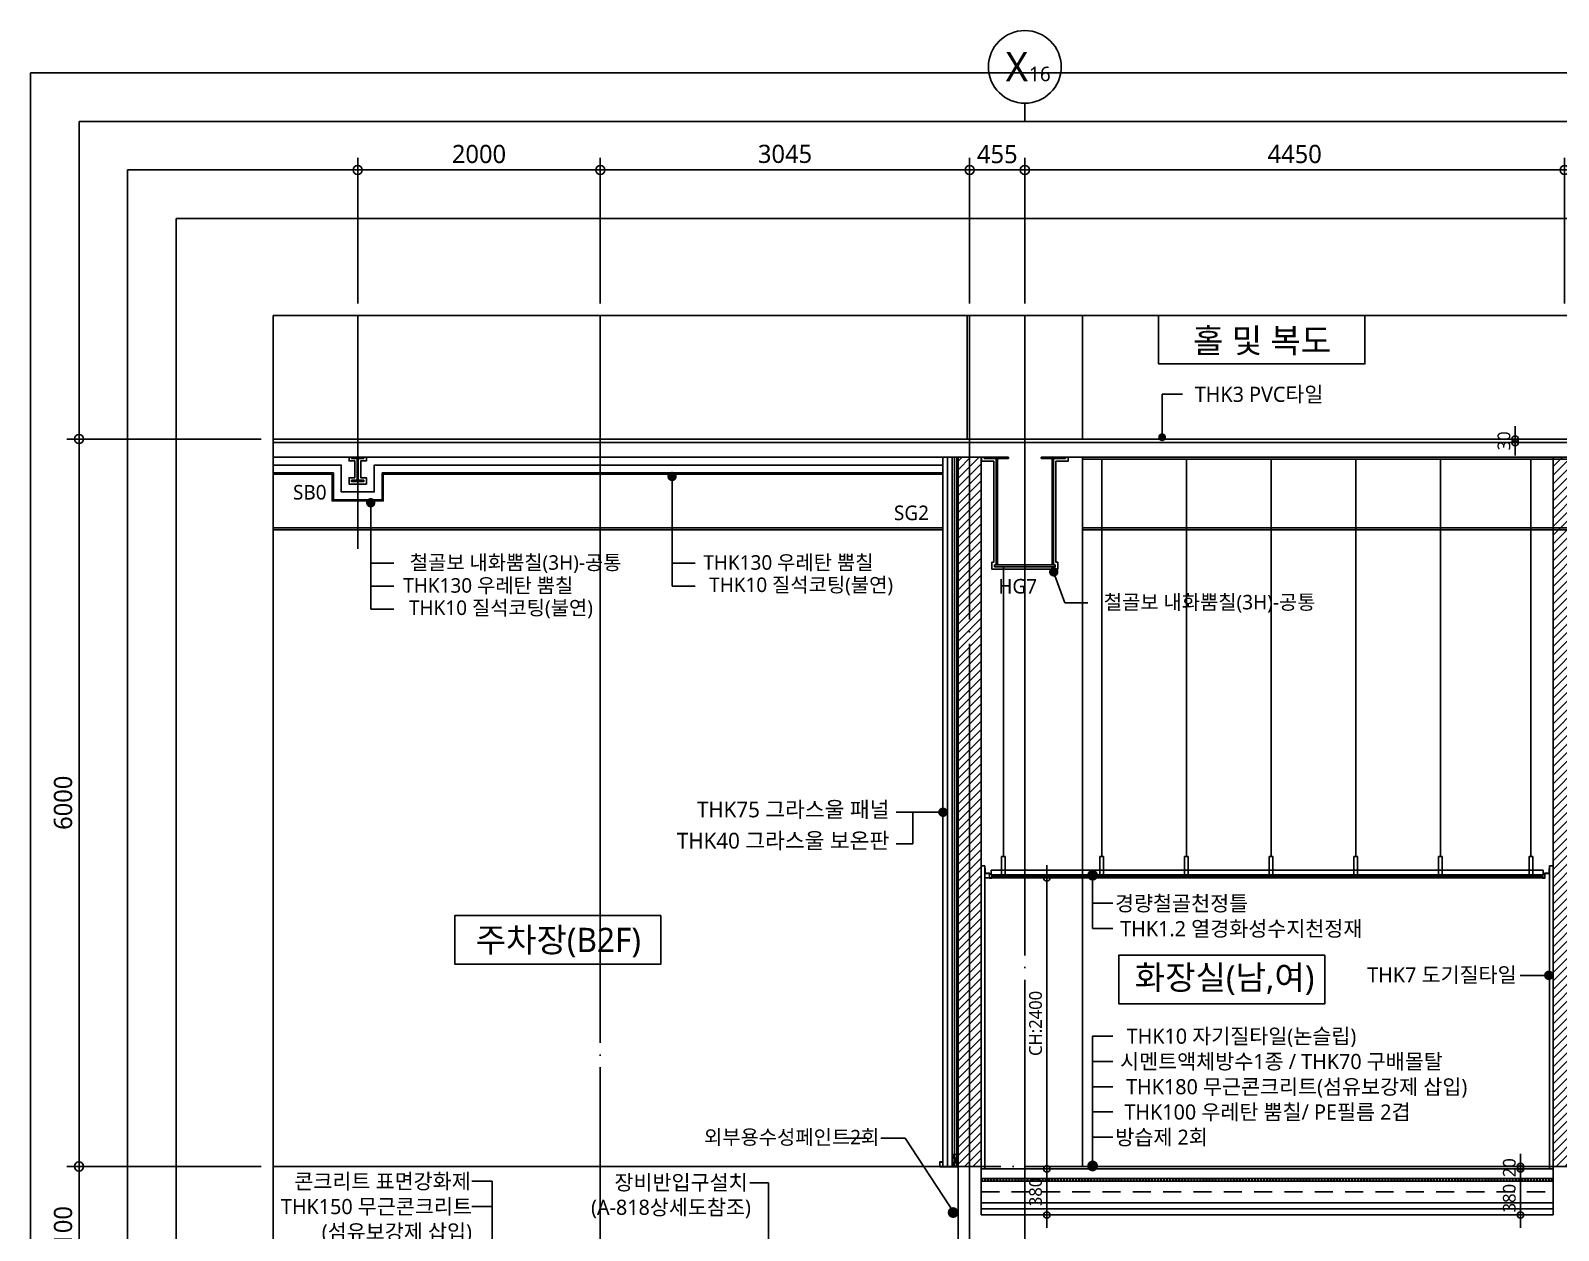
# Model space of a CAD drawing. Header units: millimetres. Extents: x 81033 to 452328, y -17390 to 42241.
# Drawn here: x 413729 to 426326, y 32303 to 42200 of the extents above; entities that cross this region are included whole.
import ezdxf
from ezdxf.enums import TextEntityAlignment as Align

# ---------------------------------------------------------------- set-up
doc = ezdxf.new("R2010")
doc.units = ezdxf.units.MM
doc.header["$LTSCALE"] = 100
doc.header["$MEASUREMENT"] = 0
doc.header["$PDSIZE"] = -10
doc.linetypes.add('CEN', pattern=[62, 60, -1, 0, -1])
doc.linetypes.add('HID', pattern=[2.5, 1.5, -1])
doc.layers.get('0').update_dxf_attribs({"linetype": 'CONTINUOUS'})
doc.layers.get('Defpoints').update_dxf_attribs({"color": 171, "linetype": 'CONTINUOUS'})
for name, color, linetype in [('CEN', 1, 'CEN'), ('CON', 2, 'CONTINUOUS'), ('ELE6', 8, 'CONTINUOUS'), ('ELE9', 9, 'CONTINUOUS'), ('FIN', 8, 'CONTINUOUS'), ('FIN(아스콘)', 3, 'CONTINUOUS'), ('FIN(패널-T75 글라스울)', 6, 'CONTINUOUS'), ('FIN-2', 9, 'CONTINUOUS'), ('FIN-5', 6, 'CONTINUOUS'), ('HAT-252', 252, 'CONTINUOUS'), ('HF', 3, 'CONTINUOUS'), ('INS', 251, 'BATTING'), ('LED', 7, 'CONTINUOUS'), ('NDIM', 7, 'CONTINUOUS'), ('STEEL', 5, 'CONTINUOUS'), ('SYM(AXIS)', 7, 'CONTINUOUS'), ('TEXT(AXIS)', 2, 'CONTINUOUS'), ('TEXT(MIN)', 7, 'CONTINUOUS'), ('TEXT(노트)', 7, 'CONTINUOUS'), ('TEXT(실명)', 3, 'CONTINUOUS'), ('W', 7, 'CONTINUOUS'), ('wire-meshes', 1, 'CONTINUOUS'), ('스틸', 8, 'CONTINUOUS')]:
    doc.layers.add(name, color=color, linetype=linetype)
doc.styles.add('CGS', font='cgse', dxfattribs={"bigfont": 'cgs'})
doc.styles.add('나눔바른고딕', font='NanumBarunGothic.ttf')
doc.linetypes.add('BATTING', pattern='A,0.0001,-0.1,[134,ltypeshp.shx,S=0.1,R=0,X=-0.1,Y=0],-0.2,[134,ltypeshp.shx,S=0.1,R=180,X=0.1,Y=0],-0.1', length=0.4001)
doc.dimstyles.new('NDIM 1200', dxfattribs={"dimscale": 75, "dimtxt": 3, "dimasz": 1, "dimexe": 2, "dimexo": 2, "dimgap": 1, "dimtad": 1, "dimdec": 0, "dimdsep": 46, "dimtxsty": 'CGS', "dimblk": 'DOT0', "dimcen": 1, "dimdle": 8, "dimclrd": 256, "dimclre": 256, "dimclrt": 256, "dimadec": 0, "dimazin": 0, "dimtfac": 1, "dimtdec": 0, "dimtix": 1, "dimtmove": 2, "dimatfit": 3, "dimldrblk": 'DOT0', "dimfxl": 1, "dimtolj": 1, "dimtzin": 0, "dimlwd": -1, "dimlwe": -1, "dimarcsym": 0})
pattern_1 = [(45, (346134.83, 105.96), (-35.35534, 35.35534), [])]

# ---------------------------------------------------------------- blocks, each defined once
blk = doc.blocks.new('*U1239')
at = {"layer": 'W'}
h = blk.add_hatch(color=256, dxfattribs=at)
h.dxf.hatch_style = 1
edge = h.paths.add_edge_path()
edge.add_line((-235, -12), (-235, -18))
edge.add_arc((-235, -12), 6.05, 180, 270, ccw=False)
edge.add_line((-241, -12), (-235, -12))
h = blk.add_hatch(color=256, dxfattribs=at)
h.dxf.hatch_style = 1
edge = h.paths.add_edge_path()
edge.add_line((-225, -12), (-225, -18))
edge.add_arc((-225, -12), 6.05, 270, 360)
edge.add_line((-219, -12), (-225, -12))
h = blk.add_hatch(color=256, dxfattribs=at)
h.dxf.hatch_style = 1
edge = h.paths.add_edge_path()
edge.add_line((225, -12), (225, -18))
edge.add_arc((225, -12), 6.05, 180, 270, ccw=False)
edge.add_line((219, -12), (225, -12))
h = blk.add_hatch(color=256, dxfattribs=at)
h.dxf.hatch_style = 1
edge = h.paths.add_edge_path()
edge.add_line((235, -12), (235, -18))
edge.add_arc((235, -12), 6.05, 270, 360)
edge.add_line((241, -12), (235, -12))
h = blk.add_hatch(color=256, dxfattribs=at)
h.dxf.hatch_style = 1
edge = h.paths.add_edge_path()
edge.add_line((-235, -888), (-235, -882))
edge.add_arc((-235, -888), 6.05, 90, 180)
edge.add_line((-241, -888), (-235, -888))
h = blk.add_hatch(color=256, dxfattribs=at)
h.dxf.hatch_style = 1
edge = h.paths.add_edge_path()
edge.add_line((-225, -888), (-225, -882))
edge.add_arc((-225, -888), 6.05, 0, 90, ccw=False)
edge.add_line((-219, -888), (-225, -888))
h = blk.add_hatch(color=256, dxfattribs=at)
h.dxf.hatch_style = 1
edge = h.paths.add_edge_path()
edge.add_line((225, -888), (225, -882))
edge.add_arc((225, -888), 6.05, 90, 180)
edge.add_line((219, -888), (225, -888))
h = blk.add_hatch(color=256, dxfattribs=at)
h.dxf.hatch_style = 1
edge = h.paths.add_edge_path()
edge.add_line((235, -888), (235, -882))
edge.add_arc((235, -888), 6.05, 0, 90, ccw=False)
edge.add_line((241, -888), (235, -888))
at = {"layer": 'Defpoints'}
blk.add_point((0, 0), dxfattribs=at)
at = {"layer": 'HF', "color": 0, "linetype": 'ByBlock'}
for p, q in [((-135, 0), (-335, 0)), ((-335, 0), (-335, -12)), ((-135, -12), (-135, 0)), ((335, 0), (135, 0)), ((135, 0), (135, -12)), ((335, -12), (335, 0)), ((-335, -12), (-135, -12)), ((135, -12), (335, -12))]:
    blk.add_line(p, q, dxfattribs=at)
for points in [[(-235, -888), (-225, -888), (-225, -12), (-235, -12)], [(225, -888), (235, -888), (235, -12), (225, -12)], [(-250, -903), (250, -903), (250, -888), (-250, -888)]]:
    blk.add_lwpolyline(points, close=True, dxfattribs=at)
at = {"layer": 'W'}
for points in [[(-235, -12), (-235, -18, -0.414214), (-241, -12)], [(-225, -12), (-225, -18, 0.414214), (-219, -12)], [(225, -12), (225, -18, -0.414214), (219, -12)], [(235, -12), (235, -18, 0.414214), (241, -12)], [(-235, -888), (-235, -882, 0.414214), (-241, -888)], [(-225, -888), (-225, -882, -0.414214), (-219, -888)], [(225, -888), (225, -882, 0.414214), (219, -888)], [(235, -888), (235, -882, -0.414214), (241, -888)]]:
    blk.add_lwpolyline(points, format="xyb", close=True, dxfattribs=at)
blk = doc.blocks.new('H-200X100')
at = {"layer": 'STEEL', "color": 3, "linetype": 'ByBlock', "ltscale": 0.5}
for p, q in [((121528, -50736), (121574, -50736)), ((121574, -50736), (121574, -50916)), ((121582, -50916), (121582, -50736)), ((121582, -50736), (121628, -50736)), ((121574, -50916), (121528, -50916)), ((121628, -50916), (121582, -50916))]:
    blk.add_line(p, q, dxfattribs=at)
for points in [[(121628, -50736), (121628, -50726), (121528, -50726), (121528, -50736)], [(121528, -50916), (121528, -50926), (121628, -50926), (121628, -50916)]]:
    blk.add_lwpolyline(points, dxfattribs=at)
blk = doc.blocks.new('DOT0')
blk.add_line((-3, 0), (3, 0))
at = {"color": 6}
blk.add_circle((0, 0), 0.75, dxfattribs=at)
blk = doc.blocks.new('*D1241')
at = {"layer": 'Defpoints', "color": 0, "ltscale": 0.4, "transparency": 16777216}
for p in [(421682, 35211), (422107, 35211), (421682, 32811)]:
    blk.add_point(p, dxfattribs=at)
at = {"layer": 'NDIM', "ltscale": 0.4, "transparency": 16777216}
for p, q in [((421752, 35211), (422177, 35211)), ((422107, 32846), (422107, 35176)), ((421752, 32811), (422177, 32811))]:
    blk.add_line(p, q, dxfattribs=at)
at = {"layer": 'NDIM', "ltscale": 0.4, "transparency": 16777216, "xscale": 35, "yscale": 35, "zscale": 35}
for p, rotation in [((422107, 35211), 90), ((422107, 32811), 270)]:
    blk.add_blockref('DOT0', p, dxfattribs=dict(at, rotation=rotation))
at = {"layer": 'NDIM', "ltscale": 0.4, "transparency": 16777216, "insert": (422015, 34011), "char_height": 105, "attachment_point": 5, "rotation": 90, "style": '나눔바른고딕'}
blk.add_mtext('\\A1;CH:2400', dxfattribs=at)
blk = doc.blocks.new('*D1245')
at = {"layer": 'Defpoints', "color": 0, "ltscale": 0.4, "transparency": 16777216}
for p in [(415729, 38831), (414129, 32831), (415729, 32831)]:
    blk.add_point(p, dxfattribs=at)
at = {"layer": 'NDIM', "ltscale": 0.4, "transparency": 16777216}
for p, q in [((415629, 38831), (414029, 38831)), ((414129, 38781), (414129, 32881)), ((415629, 32831), (414029, 32831))]:
    blk.add_line(p, q, dxfattribs=at)
at = {"layer": 'NDIM', "ltscale": 0.4, "transparency": 16777216, "xscale": 50, "yscale": 50, "zscale": 50}
for p, rotation in [((414129, 38831), 90), ((414129, 32831), 270)]:
    blk.add_blockref('DOT0', p, dxfattribs=dict(at, rotation=rotation))
at = {"layer": 'NDIM', "ltscale": 0.4, "transparency": 16777216, "insert": (413997, 35831), "char_height": 150, "attachment_point": 5, "rotation": 90, "style": '나눔바른고딕'}
blk.add_mtext('\\A1;6000', dxfattribs=at)
blk = doc.blocks.new('*D1246')
at = {"layer": 'Defpoints', "color": 0, "ltscale": 0.4, "transparency": 16777216}
for p in [(414129, 32831), (415729, 32831), (415729, 31731)]:
    blk.add_point(p, dxfattribs=at)
at = {"layer": 'NDIM', "ltscale": 0.4, "transparency": 16777216}
for p, q in [((415629, 32831), (414029, 32831)), ((414129, 31781), (414129, 32781)), ((415629, 31731), (414029, 31731))]:
    blk.add_line(p, q, dxfattribs=at)
at = {"layer": 'NDIM', "ltscale": 0.4, "transparency": 16777216, "xscale": 50, "yscale": 50, "zscale": 50}
for p, rotation in [((414129, 32831), 90), ((414129, 31731), 270)]:
    blk.add_blockref('DOT0', p, dxfattribs=dict(at, rotation=rotation))
at = {"layer": 'NDIM', "ltscale": 0.4, "transparency": 16777216, "insert": (413997, 32281), "char_height": 150, "attachment_point": 5, "rotation": 90, "style": '나눔바른고딕'}
blk.add_mtext('\\A1;1100', dxfattribs=at)
blk = doc.blocks.new('*D1253')
at = {"layer": 'Defpoints', "color": 0, "ltscale": 0.4, "transparency": 16777216}
for p in [(421844, 32811), (422107, 32811), (421844, 32431)]:
    blk.add_point(p, dxfattribs=at)
at = {"layer": 'NDIM', "ltscale": 0.4, "transparency": 16777216}
for p, q in [((421914, 32811), (422177, 32811)), ((422107, 32466), (422107, 32776)), ((421914, 32431), (422177, 32431))]:
    blk.add_line(p, q, dxfattribs=at)
at = {"layer": 'NDIM', "ltscale": 0.4, "transparency": 16777216, "xscale": 35, "yscale": 35, "zscale": 35}
for p, rotation in [((422107, 32811), 90), ((422107, 32431), 270)]:
    blk.add_blockref('DOT0', p, dxfattribs=dict(at, rotation=rotation))
at = {"layer": 'NDIM', "ltscale": 0.4, "transparency": 16777216, "insert": (422015, 32621), "char_height": 105, "attachment_point": 5, "rotation": 90, "style": '나눔바른고딕'}
blk.add_mtext('\\A1;380', dxfattribs=at)
blk = doc.blocks.new('*D1254')
at = {"layer": 'Defpoints', "color": 0, "ltscale": 0.4, "transparency": 16777216}
for p in [(421926, 41050), (421471, 39850), (421926, 39850)]:
    blk.add_point(p, dxfattribs=at)
at = {"layer": 'NDIM', "ltscale": 0.4, "transparency": 16777216}
for p, q in [((421471, 39950), (421471, 41150)), ((421926, 39950), (421926, 41150)), ((421521, 41050), (421876, 41050))]:
    blk.add_line(p, q, dxfattribs=at)
at = {"layer": 'NDIM', "ltscale": 0.4, "transparency": 16777216, "xscale": 50, "yscale": 50, "zscale": 50, "rotation": 180}
blk.add_blockref('DOT0', (421471, 41050), dxfattribs=at)
at = {"layer": 'NDIM', "ltscale": 0.4, "transparency": 16777216, "xscale": 50, "yscale": 50, "zscale": 50}
blk.add_blockref('DOT0', (421926, 41050), dxfattribs=at)
at = {"layer": 'NDIM', "ltscale": 0.4, "transparency": 16777216, "insert": (421699, 41180), "char_height": 150, "attachment_point": 5, "style": '나눔바른고딕'}
blk.add_mtext('\\A1;455', dxfattribs=at)
blk = doc.blocks.new('*D1255')
at = {"layer": 'Defpoints', "color": 0, "ltscale": 0.4, "transparency": 16777216}
for p in [(421471, 41050), (418426, 39850), (421471, 39850)]:
    blk.add_point(p, dxfattribs=at)
at = {"layer": 'NDIM', "ltscale": 0.4, "transparency": 16777216}
for p, q in [((418426, 39950), (418426, 41150)), ((421471, 39950), (421471, 41150)), ((418476, 41050), (421421, 41050))]:
    blk.add_line(p, q, dxfattribs=at)
at = {"layer": 'NDIM', "ltscale": 0.4, "transparency": 16777216, "xscale": 50, "yscale": 50, "zscale": 50, "rotation": 180}
blk.add_blockref('DOT0', (418426, 41050), dxfattribs=at)
at = {"layer": 'NDIM', "ltscale": 0.4, "transparency": 16777216, "xscale": 50, "yscale": 50, "zscale": 50}
blk.add_blockref('DOT0', (421471, 41050), dxfattribs=at)
at = {"layer": 'NDIM', "ltscale": 0.4, "transparency": 16777216, "insert": (419949, 41182), "char_height": 150, "attachment_point": 5, "style": '나눔바른고딕'}
blk.add_mtext('\\A1;3045', dxfattribs=at)
blk = doc.blocks.new('*D1256')
at = {"layer": 'Defpoints', "color": 0, "ltscale": 0.4, "transparency": 16777216}
for p in [(416426, 41050), (416426, 39850), (418426, 39850)]:
    blk.add_point(p, dxfattribs=at)
at = {"layer": 'NDIM', "ltscale": 0.4, "transparency": 16777216}
for p, q in [((416426, 39950), (416426, 41150)), ((418426, 39950), (418426, 41150)), ((418376, 41050), (416476, 41050))]:
    blk.add_line(p, q, dxfattribs=at)
at = {"layer": 'NDIM', "ltscale": 0.4, "transparency": 16777216, "xscale": 50, "yscale": 50, "zscale": 50}
for p, rotation in [((416426, 41050), 179.999999999995), ((418426, 41050), 359.999999999995)]:
    blk.add_blockref('DOT0', p, dxfattribs=dict(at, rotation=rotation))
at = {"layer": 'NDIM', "ltscale": 0.4, "transparency": 16777216, "insert": (417426, 41181), "char_height": 150, "attachment_point": 5, "style": '나눔바른고딕'}
blk.add_mtext('\\A1;2000', dxfattribs=at)
blk = doc.blocks.new('*D1257')
at = {"layer": 'Defpoints', "color": 0, "ltscale": 0.4, "transparency": 16777216}
for p in [(421926, 41050), (421926, 39850), (426376, 39850)]:
    blk.add_point(p, dxfattribs=at)
at = {"layer": 'NDIM', "ltscale": 0.4, "transparency": 16777216}
for p, q in [((421926, 39950), (421926, 41150)), ((426376, 39950), (426376, 41150)), ((426326, 41050), (421976, 41050))]:
    blk.add_line(p, q, dxfattribs=at)
at = {"layer": 'NDIM', "ltscale": 0.4, "transparency": 16777216, "xscale": 50, "yscale": 50, "zscale": 50}
for p, rotation in [((421926, 41050), 179.9999999999936), ((426376, 41050), 359.9999999999936)]:
    blk.add_blockref('DOT0', p, dxfattribs=dict(at, rotation=rotation))
at = {"layer": 'NDIM', "ltscale": 0.4, "transparency": 16777216, "insert": (424151, 41181), "char_height": 150, "attachment_point": 5, "style": '나눔바른고딕'}
blk.add_mtext('\\A1;4450', dxfattribs=at)
blk = doc.blocks.new('*D1258')
at = {"layer": 'Defpoints', "color": 0, "ltscale": 0.4, "transparency": 16777216}
for p in [(429801, 41050), (426376, 39850), (429801, 39850)]:
    blk.add_point(p, dxfattribs=at)
at = {"layer": 'NDIM', "ltscale": 0.4, "transparency": 16777216}
for p, q in [((426376, 39950), (426376, 41150)), ((429801, 39950), (429801, 41150)), ((426426, 41050), (429751, 41050))]:
    blk.add_line(p, q, dxfattribs=at)
at = {"layer": 'NDIM', "ltscale": 0.4, "transparency": 16777216, "xscale": 50, "yscale": 50, "zscale": 50, "rotation": 180}
blk.add_blockref('DOT0', (426376, 41050), dxfattribs=at)
at = {"layer": 'NDIM', "ltscale": 0.4, "transparency": 16777216, "xscale": 50, "yscale": 50, "zscale": 50}
blk.add_blockref('DOT0', (429801, 41050), dxfattribs=at)
at = {"layer": 'NDIM', "ltscale": 0.4, "transparency": 16777216, "insert": (428089, 41181), "char_height": 150, "attachment_point": 5, "style": '나눔바른고딕'}
blk.add_mtext('\\A1;3425', dxfattribs=at)
blk = doc.blocks.new('A$C2F20087E')
at = {"layer": 'SYM(AXIS)'}
blk.add_line((600, 0), (600, 300), dxfattribs=at)
blk.add_circle((600, 900), 600, dxfattribs=at)
blk = doc.blocks.new('*D1261')
at = {"layer": 'Defpoints', "color": 0, "ltscale": 0.4, "transparency": 16777216}
for p in [(426013, 32811), (426208, 32811), (426208, 32431)]:
    blk.add_point(p, dxfattribs=at)
at = {"layer": 'NDIM', "ltscale": 0.4, "transparency": 16777216}
for p, q in [((426013, 32846), (426013, 32881)), ((426138, 32811), (425943, 32811)), ((426013, 32431), (426013, 32811)), ((426138, 32431), (425943, 32431)), ((426013, 32396), (426013, 32361))]:
    blk.add_line(p, q, dxfattribs=at)
at = {"layer": 'NDIM', "ltscale": 0.4, "transparency": 16777216, "xscale": 35, "yscale": 35, "zscale": 35}
for p, rotation in [((426013, 32811), 270), ((426013, 32431), 90)]:
    blk.add_blockref('DOT0', p, dxfattribs=dict(at, rotation=rotation))
at = {"layer": 'NDIM', "ltscale": 0.4, "transparency": 16777216, "insert": (425921, 32570), "char_height": 105, "attachment_point": 5, "rotation": 90, "style": '나눔바른고딕'}
blk.add_mtext('\\A1;380', dxfattribs=at)
blk = doc.blocks.new('*D1262')
at = {"layer": 'Defpoints', "color": 0, "ltscale": 0.4, "transparency": 16777216}
for p in [(426013, 32811), (426208, 32831), (426208, 32811)]:
    blk.add_point(p, dxfattribs=at)
at = {"layer": 'NDIM', "ltscale": 0.4, "transparency": 16777216}
for p, q in [((426013, 32866), (426013, 32901)), ((426138, 32831), (425943, 32831)), ((426138, 32811), (425943, 32811)), ((426013, 32831), (426013, 32811)), ((426013, 32776), (426013, 32741))]:
    blk.add_line(p, q, dxfattribs=at)
at = {"layer": 'NDIM', "ltscale": 0.4, "transparency": 16777216, "xscale": 35, "yscale": 35, "zscale": 35}
for p, rotation in [((426013, 32831), 270), ((426013, 32811), 90)]:
    blk.add_blockref('DOT0', p, dxfattribs=dict(at, rotation=rotation))
at = {"layer": 'NDIM', "ltscale": 0.4, "transparency": 16777216, "insert": (425921, 32821), "char_height": 105, "attachment_point": 5, "rotation": 90, "style": '나눔바른고딕'}
blk.add_mtext('\\A1;20', dxfattribs=at)
blk = doc.blocks.new('*D1264')
at = {"layer": 'Defpoints', "color": 0, "ltscale": 0.4, "transparency": 16777216}
for p in [(425706, 38831), (425706, 38801), (425969, 38831)]:
    blk.add_point(p, dxfattribs=at)
at = {"layer": 'NDIM', "ltscale": 0.4, "transparency": 16777216}
for p, q in [((425776, 38831), (426039, 38831)), ((425776, 38801), (426039, 38801)), ((425969, 38866), (425969, 38901)), ((425969, 38801), (425969, 38831)), ((425969, 38766), (425969, 38731))]:
    blk.add_line(p, q, dxfattribs=at)
at = {"layer": 'NDIM', "ltscale": 0.4, "transparency": 16777216, "xscale": 35, "yscale": 35, "zscale": 35}
for p, rotation in [((425969, 38831), 270), ((425969, 38801), 90)]:
    blk.add_blockref('DOT0', p, dxfattribs=dict(at, rotation=rotation))
at = {"layer": 'NDIM', "ltscale": 0.4, "transparency": 16777216, "insert": (425877, 38816), "char_height": 105, "attachment_point": 5, "rotation": 90, "style": '나눔바른고딕'}
blk.add_mtext('\\A1;30', dxfattribs=at)

msp = doc.modelspace()

# ---------------------------------------------------------------- hatches: boundary and pattern name
at = {"layer": 'ELE9', "ltscale": 10000}
h = msp.add_hatch(dxfattribs=at)
h.set_pattern_fill('ANSI31', color=256, scale=400)
h.set_pattern_definition(pattern_1)
h.paths.add_polyline_path([(421376.2, 38681), (421566.2, 38681), (421566.2, 32831), (421376.2, 32831)])
h = msp.add_hatch(dxfattribs=at)
h.set_pattern_fill('ANSI31', color=256, scale=400)
h.set_pattern_definition(pattern_1)
h.paths.add_polyline_path([(426281.2, 38681), (426471.2, 38681), (426471.2, 32831), (426281.2, 32831)])
at = {"layer": 'LED', "ltscale": 10000}
h = msp.add_hatch(color=256, dxfattribs=at)
h.dxf.hatch_style = 1
edge = h.paths.add_edge_path()
edge.add_arc((419017.8, 38522.2), 39.3, 360, 720, ccw=False)
h = msp.add_hatch(color=256, dxfattribs=at)
h.dxf.hatch_style = 1
edge = h.paths.add_edge_path()
edge.add_arc((416533.5, 38305.5), 39.3, -180, 180)
h = msp.add_hatch(color=256, dxfattribs=at)
h.dxf.hatch_style = 1
edge = h.paths.add_edge_path()
edge.add_arc((422164.4, 37735), 39.3, -180, 180)
at = {"layer": 'LED'}
h = msp.add_hatch(color=256, dxfattribs=at)
h.dxf.hatch_style = 1
edge = h.paths.add_edge_path()
edge.add_arc((422485, 35233.1), 45, -180, 180)
h = msp.add_hatch(color=256, dxfattribs=at)
h.dxf.hatch_style = 1
edge = h.paths.add_edge_path()
edge.add_arc((422485, 32835.4), 45, 180, 540, ccw=False)
h = msp.add_hatch(color=256, dxfattribs=at)
h.dxf.hatch_style = 1
edge = h.paths.add_edge_path()
edge.add_arc((421334.9, 32451.1), 45, 180, 540, ccw=False)

# ---------------------------------------------------------------- linework, layer by layer
at = {"ltscale": 10000}
for p, q in [((420628.5, 33064.8), (420429.8, 33064.8)), ((420938.5, 33064.8), (420739.8, 33064.8)), ((420938.5, 33064.8), (421356.5, 32428))]:
    msp.add_line(p, q, dxfattribs=at)
at = {"color": 1, "linetype": 'ByBlock'}
for p, q in [((421373.9, 32928.7), (421328.5, 32833.3)), ((421373.9, 32833.3), (421328.5, 32928.7))]:
    msp.add_line(p, q, dxfattribs=at)
at = {"ltscale": 10000}
for points in [[(424729.5, 39850), (423029.5, 39850), (423029.5, 39450), (424729.5, 39450)], [(418926.5, 34900.7), (417226.5, 34900.7), (417226.5, 34500.7), (418926.5, 34500.7)], [(424400.7, 34573), (422700.7, 34573), (422700.7, 34173), (424400.7, 34173)]]:
    msp.add_lwpolyline(points, close=True, dxfattribs=at)
at = {"layer": 'CEN'}
for p, q in [((416426.2, 37926.3), (416426.2, 39850)), ((418426.2, 39850), (418426.2, 22171)), ((421471.2, 31141.8), (421471.2, 39850)), ((421926.2, 22171), (421926.2, 39850)), ((415728.8, 38831), (433747.6, 38831)), ((415728.8, 32831), (433747.6, 32831))]:
    msp.add_line(p, q, dxfattribs=at)
at = {"layer": 'CON', "ltscale": 1000}
for p, q in [((415728.8, 38681), (421791.2, 38681)), ((422061.2, 38681), (433747.6, 38681)), ((421376.2, 31581), (421376.2, 32831)), ((421566.2, 32831), (421376.2, 32831)), ((421566.2, 32431), (421566.2, 32831)), ((426281.2, 32831), (426281.2, 32431)), ((426281.2, 32831), (426471.2, 32831)), ((421566.2, 32431), (426281.2, 32431))]:
    msp.add_line(p, q, dxfattribs=at)
msp.add_lwpolyline([(415728.8, 38801), (433747.6, 38801)], dxfattribs=at)
at = {"layer": 'Defpoints', "ltscale": 10000}
for points in [[(413728.8, 41850), (435747.6, 41850), (435747.6, 20171), (413728.8, 20171)], [(413728.8, 41850), (437865.9, 41850), (437865.9, 20171), (413728.8, 20171)], [(414128.8, 41450), (435347.6, 41450), (435347.6, 20571), (414128.8, 20571)], [(414528.8, 41050), (434947.6, 41050), (434947.6, 20971), (414528.8, 20971)], [(414928.8, 40650), (434547.6, 40650), (434547.6, 21371), (414928.8, 21371)], [(415728.8, 39850), (433747.6, 39850), (433747.6, 22171), (415728.8, 22171)]]:
    msp.add_lwpolyline(points, close=True, dxfattribs=at)
at = {"layer": 'ELE6', "ltscale": 0.1}
for p, q in [((421451.2, 39850), (421451.2, 38831)), ((422401.2, 39850), (422401.2, 38831)), ((422401.2, 32831), (422401.2, 38681)), ((422401.2, 38664), (433747.6, 38664)), ((415728.8, 38098), (421251.2, 38098)), ((415728.8, 38081), (421251.2, 38081)), ((422401.2, 38098), (433747.6, 38098)), ((422401.2, 38081), (433747.6, 38081))]:
    msp.add_line(p, q, dxfattribs=at)
msp.add_lwpolyline([(416355.2, 38681), (416355.2, 38650), (416401.2, 38650), (416401.2, 38512), (416355.2, 38512), (416355.2, 38460), (416497.2, 38460), (416497.2, 38512), (416451.2, 38512), (416451.2, 38650), (416497.2, 38650), (416497.2, 38681)], dxfattribs=at)
at = {"layer": 'FIN', "ltscale": 0.1}
for p, q in [((421566.2, 35311), (421596.2, 35311)), ((421596.2, 35311), (421596.2, 32811)), ((426251.2, 35311), (426251.2, 32811)), ((426251.2, 35311), (426281.2, 35311))]:
    msp.add_line(p, q, dxfattribs=at)
at = {"layer": 'FIN', "ltscale": 1000}
msp.add_line((421596.2, 35211), (426199.2, 35211), dxfattribs=at)
at = {"layer": 'FIN'}
msp.add_lwpolyline([(415728.8, 38831), (433747.6, 38831)], dxfattribs=at)
at = {"layer": 'FIN', "ltscale": 10000}
msp.add_lwpolyline([(421570.2, 38681), (421570.2, 38648), (421670.2, 38648), (421670.2, 37814), (421655.2, 37814), (421655.2, 37757), (422197.2, 37757), (422197.2, 37814), (422182.2, 37814), (422182.2, 38648), (422282.2, 38648), (422282.2, 38681)], dxfattribs=at)
at = {"layer": 'FIN', "ltscale": 0.1}
for points in [[(421566.2, 32811), (426281.2, 32811)], [(421566.2, 32711), (426281.2, 32711)], [(421566.2, 32531), (426281.2, 32531)]]:
    msp.add_lwpolyline(points, dxfattribs=at)
at = {"layer": 'FIN(아스콘)', "ltscale": 0.1}
for p, q in [((421376.2, 38681), (421376.2, 32831)), ((421566.2, 38681), (421566.2, 32831)), ((426281.2, 38681), (426281.2, 32831))]:
    msp.add_line(p, q, dxfattribs=at)
at = {"layer": 'FIN(패널-T75 글라스울)', "ltscale": 0.1}
for p, q in [((421251.2, 32831), (421251.2, 38681)), ((421326.2, 38681), (421326.2, 32831)), ((421326.2, 32831), (421251.2, 32831))]:
    msp.add_line(p, q, dxfattribs=at)
msp.add_lwpolyline([(421376.2, 32829), (421224.2, 32829), (421224.2, 32869), (421249.2, 32869), (421249.2, 32899), (421250.2, 32899), (421250.2, 32868), (421225.2, 32868), (421225.2, 32830), (421376.2, 32830), (421376.2, 32829)], dxfattribs=at)
at = {"layer": 'FIN-2'}
for p, q in [((422560.6, 35387), (422560.6, 38664)), ((423258.6, 35387), (423258.6, 38664)), ((423956.6, 35387), (423956.6, 38664)), ((424654.6, 35387), (424654.6, 38664)), ((425352.6, 35387), (425352.6, 38664)), ((426098.9, 35387), (426098.9, 38664)), ((421749.9, 35387), (421749.9, 37778)), ((421648.2, 35275), (426199.2, 35275)), ((421648.2, 35237), (421648.2, 35275)), ((426199.2, 35237), (426199.2, 35275)), ((421648.2, 35237), (426199.2, 35237)), ((421648.2, 35223), (426199.2, 35223)), ((421648.2, 35211), (426199.2, 35211))]:
    msp.add_line(p, q, dxfattribs=at)
for points in [[(421654.2, 35209), (421654.2, 35211), (421636.2, 35211), (421636.2, 35249), (421598.2, 35249), (421598.2, 35289), (421596.2, 35289), (421596.2, 35247), (421634.2, 35247), (421634.2, 35209), (421654.2, 35209)], [(426193.2, 35209), (426193.2, 35211), (426211.2, 35211), (426211.2, 35249), (426249.2, 35249), (426249.2, 35289), (426251.2, 35289), (426251.2, 35247), (426213.2, 35247), (426213.2, 35209), (426193.2, 35209)]]:
    msp.add_lwpolyline(points, dxfattribs=at)
for points in [[(421764.9, 35387), (421734.9, 35387), (421734.9, 35237), (421764.9, 35237)], [(422575.6, 35387), (422545.6, 35387), (422545.6, 35237), (422575.6, 35237)], [(423273.6, 35387), (423243.6, 35387), (423243.6, 35237), (423273.6, 35237)], [(423971.6, 35387), (423941.6, 35387), (423941.6, 35237), (423971.6, 35237)], [(424669.6, 35387), (424639.6, 35387), (424639.6, 35237), (424669.6, 35237)], [(425367.6, 35387), (425337.6, 35387), (425337.6, 35237), (425367.6, 35237)], [(426113.9, 35387), (426083.9, 35387), (426083.9, 35237), (426113.9, 35237)]]:
    msp.add_lwpolyline(points, close=True, dxfattribs=at)
at = {"layer": 'FIN-5', "ltscale": 0.1}
for p, q in [((415728.8, 38551), (416225.2, 38551)), ((416627.2, 38551), (421251.2, 38551)), ((415728.8, 38541), (416215.2, 38541)), ((416637.2, 38541), (421251.2, 38541))]:
    msp.add_line(p, q, dxfattribs=at)
for points in [[(416225.2, 38551), (416225.2, 38520), (416225.2, 38330), (416627.2, 38330), (416627.2, 38551)], [(416215.2, 38541), (416215.2, 38520), (416215.2, 38320), (416637.2, 38320), (416637.2, 38541)]]:
    msp.add_lwpolyline(points, dxfattribs=at)
at = {"layer": 'HAT-252', "ltscale": 0.1}
msp.add_lwpolyline([(421566.2, 32731), (426281.2, 32731)], dxfattribs=at)
at = {"layer": 'HAT-252', "linetype": 'HID', "ltscale": 0.1}
msp.add_lwpolyline([(421566.2, 32721), (426281.2, 32721)], dxfattribs=at)
at = {"layer": 'INS', "ltscale": 0.9}
msp.add_line((421288.7, 32831), (421288.7, 38681), dxfattribs=at)
at = {"layer": 'INS', "ltscale": 0.5}
msp.add_line((421346.2, 38681), (421346.2, 32831), dxfattribs=at)
at = {"layer": 'INS', "linetype": 'Continuous', "ltscale": 0.9}
msp.add_lwpolyline([(421366.2, 32831), (421326.2, 32831), (421326.2, 38681), (421366.2, 38681)], close=True, dxfattribs=at)
at = {"layer": 'INS', "ltscale": 1.6}
msp.add_lwpolyline([(421251.2, 38616), (416562.2, 38616), (416562.2, 38395), (416290.2, 38395), (416290.2, 38616), (415728.8, 38616)], dxfattribs=at)
at = {"layer": 'INS', "ltscale": 1.2}
msp.add_lwpolyline([(421566.2, 32481), (426281.2, 32481)], dxfattribs=at)
at = {"layer": 'LED'}
for p, q in [((420864.1, 35752.6), (421251.2, 35752.6)), ((421003, 35752.6), (421003, 35492.2)), ((420864.1, 35492.2), (421003, 35492.2)), ((426009.5, 34407.5), (426245.9, 34407.5))]:
    msp.add_line(p, q, dxfattribs=at)
for points, const_width in [([(423058.2, 38829.4, 1), (423058.2, 38862, 1)], 32.6), ([(421251.2, 35772.2, -1), (421251.2, 35733.1, -1)], 39.1), ([(426245.9, 34427, 1), (426245.9, 34388, 1)], 39.1)]:
    msp.add_lwpolyline(points, format="xyb", close=True, dxfattribs=dict(at, const_width=const_width))
at = {"layer": 'TEXT(MIN)', "ltscale": 10000}
for p, q in [((416722.6, 37805.9), (416533.5, 37805.9)), ((419207, 37805.9), (419017.8, 37805.9)), ((416722.6, 37616.7), (416533.5, 37616.7)), ((422651.6, 35003.1), (422485, 35003.1)), ((422651.6, 33697.3), (422485, 33697.3)), ((422651.6, 33488.9), (422485, 33488.9)), ((422651.6, 33280.6), (422485, 33280.6)), ((422651.6, 33072.3), (422485, 33072.3)), ((417368, 32500.5), (417534.6, 32500.5))]:
    msp.add_line(p, q, dxfattribs=at)
at = {"layer": 'wire-meshes', "linetype": 'HID'}
msp.add_lwpolyline([(421566.2, 32621), (426281.2, 32621)], dxfattribs=at)
at = {"layer": '스틸', "color": 6, "linetype": 'ByBlock'}
for points in [[(421376.2, 32831), (421376.2, 32931), (421326.2, 32931), (421326.2, 32831)], [(421373.9, 32833.3), (421373.9, 32928.7), (421328.5, 32928.7), (421328.5, 32833.3)]]:
    msp.add_lwpolyline(points, close=True, dxfattribs=at)

# ---------------------------------------------------------------- block references
at = {"xscale": 0.5, "yscale": 0.5, "zscale": 0.5}
msp.add_blockref('A$C2F20087E', (421626.2, 41450), dxfattribs=at)
msp.add_blockref('H-200X100', (294848, 89406.5))
at = {"layer": 'HF'}
msp.add_blockref('*U1239', (421926.2, 38681), dxfattribs=at)

# ---------------------------------------------------------------- texts
at = {"layer": 'TEXT(AXIS)', "style": '나눔바른고딕'}
for s, height, p in [('X', 240, (421860.3, 41902)), ('16', 120, (422050, 41842))]:
    msp.add_text(s, height=height, dxfattribs=at).set_placement(p, align=Align.MIDDLE)
at = {"layer": 'TEXT(MIN)', "style": '나눔바른고딕'}
for s, height, p in [('THK3 PVC타일', 125, (424387.8, 39199.8)), ('철골보 내화뿜칠(3H)-공통', 120, (418600.6, 37812.8)), ('THK130 우레탄 뿜칠', 120, (420677.9, 37812.8)), ('THK130 우레탄 뿜칠', 120, (418203.5, 37623.5)), ('THK10 질석코팅(불연)', 120, (420839.7, 37628.8)), ('철골보 내화뿜칠(3H)-공통', 120, (424322.3, 37485.7)), ('THK10 질석코팅(불연)', 120, (418365.3, 37439.5)), ('경량철골천정틀', 125, (423767.6, 35000.8)), ('THK1.2 열경화성수지천정재', 125, (424708.9, 34792.4)), ('THK7 도기질타일', 125, (425981, 34412)), ('THK10 자기질타일(논슬립)', 125, (424658.9, 33905.6)), ('시멘트액체방수1종 / THK70 구배몰탈', 125, (425372.8, 33697.3)), ('THK180 무근콘크리트(섬유보강제 삽입)', 125, (425574.2, 33488.9)), ('THK100 우레탄 뿜칠/ PE필름 2겹', 125, (425105.8, 33280.6)), ('방습제 2회', 125, (423434.8, 33072.3)), ('콘크리트 표면강화제', 125, (417357.7, 32708.8)), ('장비반입구설치', 125, (419640.6, 32699.5)), ('THK150 무근콘크리트', 125, (417367.9, 32500.5)), ('(A-818상세도참조)', 125, (419667.7, 32494.7)), ('(섬유보강제 삽입)', 125, (417367.9, 32292.1))]:
    msp.add_text(s, height=height, dxfattribs=at).set_placement(p, align=Align.MIDDLE_RIGHT)
msp.add_text('외부용수성페인트2회', height=120, dxfattribs=at).set_placement((419281.1, 33073.2), align=Align.MIDDLE_LEFT)
at = {"layer": 'TEXT(노트)', "style": '나눔바른고딕'}
for s, height, p in [('SB0', 120, (415892.5, 38392)), ('SG2', 120, (420846.9, 38222.1)), ('HG7', 120, (421707.8, 37616.9)), ('THK75 그라스울 패널', 130.208, (419223.1, 35775.8)), ('THK40 그라스울 보온판', 130.208, (419057.7, 35518.4))]:
    msp.add_text(s, height=height, dxfattribs=at).set_placement(p, align=Align.MIDDLE_LEFT)
at = {"layer": 'TEXT(실명)', "style": '나눔바른고딕'}
for s, p in [('홀 및 복도', (423882.7, 39646.9)), ('주차장(B2F)', (418079.7, 34690.2)), ('화장실(남,여)', (423572.8, 34381.3))]:
    msp.add_text(s, height=200, dxfattribs=at).set_placement(p, align=Align.MIDDLE)

# ---------------------------------------------------------------- dimensions: what is measured, and where the dimension line sits
at = {"layer": 'NDIM', "ltscale": 0.4}
for p1, p2, distance, override, picture, middle in [((418426.2, 39850), (416426.2, 39850), -1200, {"dimscale": 50, "dimtxsty": '나눔바른고딕'}, '*D1256', (417426.2, 41181.4)), ((418426.2, 39850), (421471.2, 39850), 1200, {"dimscale": 50, "dimtxsty": '나눔바른고딕'}, '*D1255', (419948.7, 41181.6)), ((421471.2, 39850), (421926.2, 39850), 1200, {"dimscale": 50, "dimtxsty": '나눔바른고딕'}, '*D1254', (421698.7, 41179.8)), ((426376.2, 39850), (421926.2, 39850), -1200, {"dimscale": 50, "dimtxsty": '나눔바른고딕'}, '*D1257', (424151.2, 41181.4)), ((426376.2, 39850), (429801.2, 39850), 1200, {"dimscale": 50, "dimtxsty": '나눔바른고딕'}, '*D1258', (428088.7, 41181.2)), ((425705.9, 38801), (425705.9, 38831), -263, {"dimscale": 35, "dimtxsty": '나눔바른고딕'}, '*D1264', (425876.8, 38816)), ((421844, 32431), (421844, 32811), -263, {"dimscale": 35, "dimtxsty": '나눔바른고딕'}, '*D1253', (422015, 32621)), ((426208.4, 32831), (426208.4, 32811), -195.5, {"dimscale": 35, "dimtxsty": '나눔바른고딕'}, '*D1262', (425920.9, 32821))]:
    dim = msp.add_aligned_dim(p1=p1, p2=p2, distance=distance, dimstyle='NDIM 1200', override=override, dxfattribs=at)
    dim.commit()
    dim.dimension.update_dxf_attribs({"geometry": picture, "text_midpoint": middle})
for p1, angle, picture, middle in [((415728.8, 38831), 270, '*D1245', (413997.2, 35831)), ((415728.8, 31731), 90, '*D1246', (413997.3, 32281))]:
    dim = msp.add_linear_dim(base=(414128.8, 32831), p1=p1, p2=(415728.8, 32831), angle=angle, dimstyle='NDIM 1200', override={"dimscale": 50, "dimtxsty": '나눔바른고딕'}, dxfattribs=at)
    dim.commit()
    dim.dimension.update_dxf_attribs({"geometry": picture, "text_midpoint": middle})
dim = msp.add_linear_dim(base=(422107.1, 35211), p1=(421682.1, 32811), p2=(421682.1, 35211), angle=90, text='CH:<>', dimstyle='NDIM 1200', override={"dimscale": 35, "dimtxsty": '나눔바른고딕'}, dxfattribs=at)
dim.commit()
dim.dimension.update_dxf_attribs({"geometry": '*D1241', "text_midpoint": (422015, 34011)})
dim = msp.add_linear_dim(base=(426012.9, 32811), p1=(426208.4, 32431), p2=(426208.4, 32811), angle=90, dimstyle='NDIM 1200', override={"dimscale": 35, "dimtxsty": '나눔바른고딕'}, dxfattribs=at)
dim.commit()
dim.dimension.update_dxf_attribs({"geometry": '*D1261', "text_midpoint": (425920.9, 32569.6), "dimtype": 161})

# ---------------------------------------------------------------- leaders
at = {"layer": 'LED', "ltscale": 10000}
for points, override in [([(423058.2, 38845.7), (423058.2, 39199.8), (423224.9, 39199.8)], {"dimscale": 20, "dimtad": 0, "dimclrd": 256, "dimldrblk": 'Dot'}), ([(419017.8, 38515.9), (419017.8, 37616.7), (419207, 37616.7)], {"dimscale": 20, "dimasz": 1, "dimtad": 0, "dimclrd": 256, "dimldrblk": 'Dot'}), ([(416533.5, 38299.2), (416533.5, 37427.4), (416722.6, 37427.4)], {"dimscale": 20, "dimasz": 1, "dimtad": 0, "dimclrd": 256, "dimldrblk": 'Dot'}), ([(422164.4, 37728.7), (422255.2, 37478.9), (422444.4, 37478.9)], {"dimscale": 20, "dimasz": 1, "dimtad": 0, "dimclrd": 256, "dimldrblk": 'Dot'}), ([(422485, 35223.1), (422485, 34794.8), (422651.6, 34794.8)], {"dimscale": 20, "dimtad": 0, "dimclrd": 256, "dimldrblk": 'Dot'}), ([(422485, 32845.5), (422485, 33905.6), (422651.6, 33905.6)], {"dimscale": 20, "dimtad": 0, "dimclrd": 256, "dimldrblk": 'Dot'}), ([(417534.6, 31736.8), (417534.6, 32708.8), (417368, 32708.8)], {"dimscale": 20, "dimasz": 1, "dimtad": 0, "dimclrd": 256, "dimldrblk": 'Dot'})]:
    msp.add_leader(points, dimstyle='NDIM 1200', override=override, dxfattribs=at)
at = {"layer": 'NDIM', "ltscale": 10000}
msp.add_leader([(419812.1, 32117.7), (419812.1, 32695.3), (419658.1, 32695.3)], dimstyle='NDIM 1200', override={"dimscale": 120, "dimasz": 0.7, "dimgap": 1, "dimtad": 0, "dimldrblk": 'Dot'}, dxfattribs=at)

doc.saveas('drawing.dxf')
